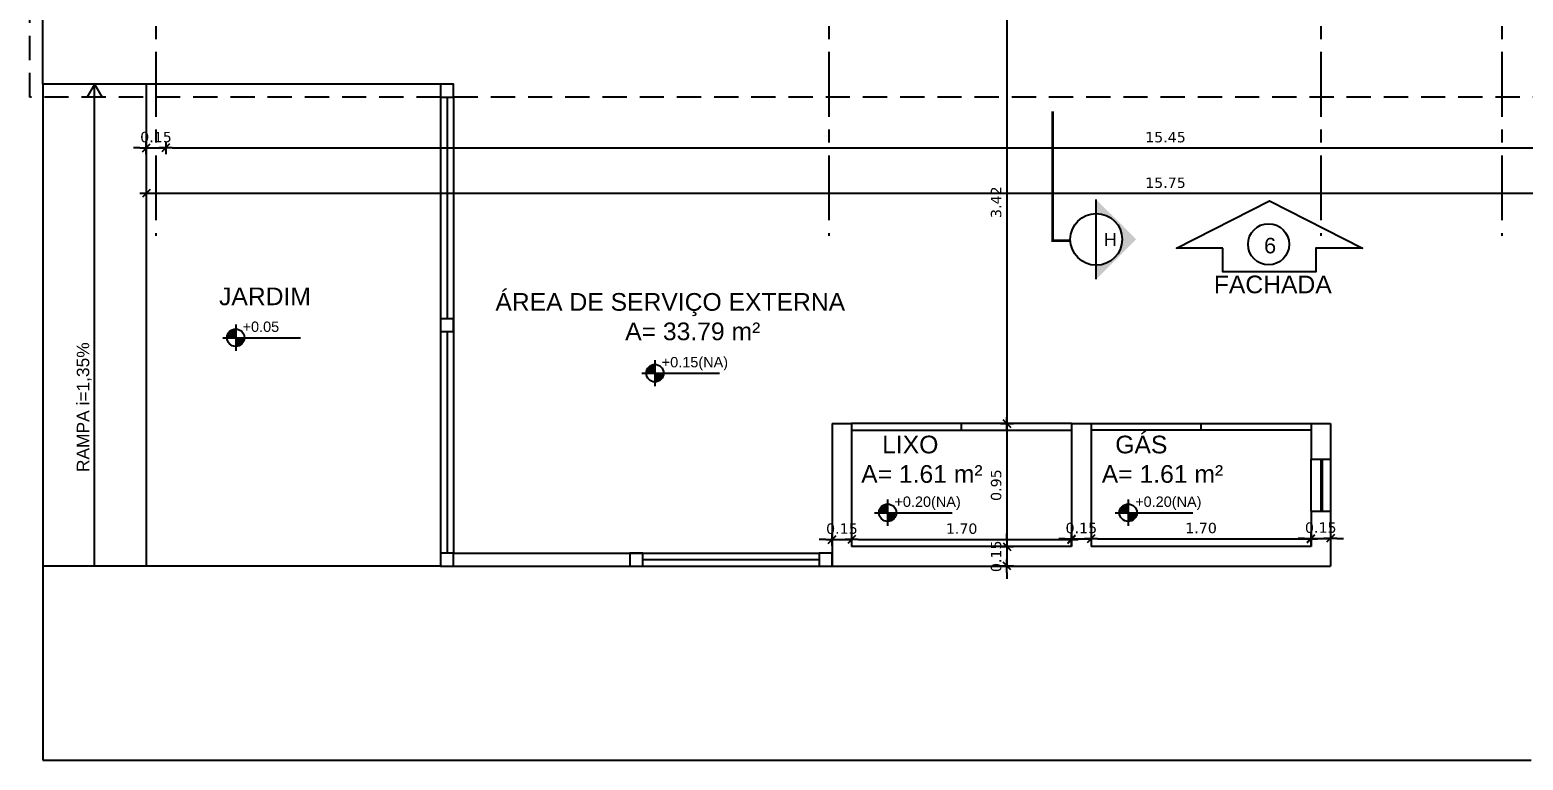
# Model space of a CAD drawing. Extents: x 12 to 194, y 116 to 198.
# Drawn here: x 64.25 to 75.78, y 164.55 to 170.19 of the extents above; entities that cross this region are included whole.
import ezdxf

# ---------------------------------------------------------------- set-up
doc = ezdxf.new("R2010")
doc.units = 0
doc.header["$LTSCALE"] = 0.005
doc.header["$PDMODE"] = 3
for name, pattern in [('C5', [60, 50, -5, 0, -5]), ('DASHDOT', [25.4, 12.7, -6.35, 0, -6.35]), ('TRACEJADO_G', [0.375, 0.25, -0.125])]:
    doc.linetypes.add(name, pattern=pattern)
doc.layers.get('0').update_dxf_attribs({"linetype": 'CONTINUOUS'})
doc.layers.get('DEFPOINTS').update_dxf_attribs({"linetype": 'CONTINUOUS'})
for name, color, linetype in [('A-PAREDE', 5, 'CONTINUOUS'), ('A-PISOS-CTEL', 2, 'TRACEJADO_G'), ('A-PISOS-NIVEL', 1, 'CONTINUOUS'), ('AR-ALV', 5, 'CONTINUOUS'), ('AR-PIS', 1, 'CONTINUOUS'), ('ARQ-CTA-1_050', 1, 'CONTINUOUS'), ('ARQ-EXO-1_100', 251, 'C5'), ('ARQ-PISO-005', 13, 'CONTINUOUS'), ('ARQ-SMB-1_050', 1, 'CONTINUOUS'), ('ARQ-SMB-1_100', 1, 'CONTINUOUS'), ('ARQ-TXT-1_050', 2, 'CONTINUOUS'), ('ARQ-TXT-1_075', 2, 'CONTINUOUS'), ('ARQ-TXT-1_100', 2, 'CONTINUOUS'), ('PORTAL_VTA_PROX', 1, 'CONTINUOUS')]:
    doc.layers.add(name, color=color, linetype=linetype)
doc.styles.add('A20', font='arial.ttf', dxfattribs={"height": 0.2})
doc.styles.add('ESC-50-A20', font='arial.ttf', dxfattribs={"height": 0.1})
doc.styles.add('FNDE Texto Cota 0050', font='verdana.ttf', dxfattribs={"height": 0.08})
doc.dimstyles.new('FNDE 1-0050', dxfattribs={"dimscale": 5, "dimtxt": 0.08, "dimasz": 0.01, "dimexe": 0.15, "dimexo": 0.15, "dimgap": 0.01, "dimtad": 1, "dimzin": 1, "dimdsep": 46, "dimtxsty": 'FNDE Texto Cota 0050', "dimblk": 'tic', "dimcen": 0.015, "dimdle": 0.15, "dimse1": 1, "dimse2": 1, "dimclrd": 251, "dimclre": 251, "dimclrt": 256, "dimaunit": 1, "dimadec": 3, "dimazin": 0, "dimtfac": 1, "dimtix": 1, "dimtmove": 2, "dimatfit": 3, "dimfxl": 0.15, "dimtvp": 1, "dimtolj": 1, "dimtzin": 0, "dimarcsym": 0})

# ---------------------------------------------------------------- blocks, each defined once
blk = doc.blocks.new('tic')
at = {"color": 251}
for p, q in [((-1, 0), (1, 0)), ((0, -1), (0, 1))]:
    blk.add_line(p, q, dxfattribs=at)
blk.add_line((-0.6, -0.6), (0.6, 0.6))
blk = doc.blocks.new('*D33')
at = {"layer": 'ARQ-CTA-1_050', "color": 251, "lineweight": -2, "transparency": 16777216}
blk.add_line((80.845, 168.931), (65.195, 168.931), dxfattribs=at)
at = {"layer": 'DEFPOINTS', "color": 0, "transparency": 16777216}
for p in [(65.145, 170.886), (80.895, 170.886), (65.145, 168.931)]:
    blk.add_point(p, dxfattribs=at)
at = {"layer": 'ARQ-CTA-1_050', "color": 251, "lineweight": -2, "transparency": 16777216, "xscale": 0.05, "yscale": 0.05, "zscale": 0.05}
for p, rotation in [((65.145, 168.931), 180.0000000000142), ((80.895, 168.931), 1.4148682225823e-11)]:
    blk.add_blockref('tic', p, dxfattribs=dict(at, rotation=rotation))
at = {"layer": 'ARQ-CTA-1_050', "transparency": 16777216, "insert": (73.02, 169.013), "char_height": 0.08, "attachment_point": 5, "style": 'FNDE Texto Cota 0050'}
blk.add_mtext('\\A1;15.75', dxfattribs=at)
blk = doc.blocks.new('FNDE-Ind Corte-1_100')
blk.add_hatch(color=251).paths.add_polyline_path([(241.999, -2.386), (242.214, -2.386, -1), (243.014, -2.386), (243.229, -2.386), (242.614, -1.77)])
at = {"color": 251, "linetype": 'Continuous'}
blk.add_line((243.229, -2.386), (241.999, -2.386), dxfattribs=at)
blk.add_circle((242.614, -2.386), 0.4, dxfattribs=at)
blk = doc.blocks.new('*D40')
at = {"layer": 'ARQ-CTA-1_050', "color": 251, "lineweight": -2, "transparency": 16777216}
for p, q in [((65.095, 169.283), (65.045, 169.283)), ((65.145, 169.283), (65.295, 169.283)), ((65.345, 169.283), (65.395, 169.283))]:
    blk.add_line(p, q, dxfattribs=at)
at = {"layer": 'DEFPOINTS', "color": 0, "transparency": 16777216}
for p in [(65.295, 170.629), (65.145, 170.479), (65.295, 169.283)]:
    blk.add_point(p, dxfattribs=at)
at = {"layer": 'ARQ-CTA-1_050', "color": 251, "lineweight": -2, "transparency": 16777216, "xscale": 0.05, "yscale": 0.05, "zscale": 0.05}
blk.add_blockref('tic', (65.145, 169.283), dxfattribs=at)
at = {"layer": 'ARQ-CTA-1_050', "color": 251, "lineweight": -2, "transparency": 16777216, "xscale": 0.05, "yscale": 0.05, "zscale": 0.05, "rotation": 180}
blk.add_blockref('tic', (65.295, 169.283), dxfattribs=at)
at = {"layer": 'ARQ-CTA-1_050', "transparency": 16777216, "insert": (65.22, 169.366), "char_height": 0.08, "attachment_point": 5, "style": 'FNDE Texto Cota 0050'}
blk.add_mtext('\\A1;0.15', dxfattribs=at)
blk = doc.blocks.new('*D41')
at = {"layer": 'ARQ-CTA-1_050', "color": 251, "lineweight": -2, "transparency": 16777216}
blk.add_line((65.345, 169.283), (80.695, 169.283), dxfattribs=at)
at = {"layer": 'DEFPOINTS', "color": 0, "transparency": 16777216}
for p in [(65.295, 170.629), (80.745, 170.629), (80.745, 169.283)]:
    blk.add_point(p, dxfattribs=at)
at = {"layer": 'ARQ-CTA-1_050', "color": 251, "lineweight": -2, "transparency": 16777216, "xscale": 0.05, "yscale": 0.05, "zscale": 0.05, "rotation": 180}
blk.add_blockref('tic', (65.295, 169.283), dxfattribs=at)
at = {"layer": 'ARQ-CTA-1_050', "color": 251, "lineweight": -2, "transparency": 16777216, "xscale": 0.05, "yscale": 0.05, "zscale": 0.05}
blk.add_blockref('tic', (80.745, 169.283), dxfattribs=at)
at = {"layer": 'ARQ-CTA-1_050', "transparency": 16777216, "insert": (73.02, 169.365), "char_height": 0.08, "attachment_point": 5, "style": 'FNDE Texto Cota 0050'}
blk.add_mtext('\\A1;15.45', dxfattribs=at)
blk = doc.blocks.new('*D174')
at = {"layer": 'ARQ-CTA-1_050', "color": 251, "lineweight": -2, "transparency": 16777216}
for p, q in [((74.095, 166.265), (74.045, 166.265)), ((74.145, 166.265), (74.295, 166.265)), ((74.345, 166.265), (74.395, 166.265))]:
    blk.add_line(p, q, dxfattribs=at)
at = {"layer": 'DEFPOINTS', "color": 0, "transparency": 16777216}
for p in [(74.295, 166.265), (74.145, 166.117), (74.295, 166.117)]:
    blk.add_point(p, dxfattribs=at)
at = {"layer": 'ARQ-CTA-1_050', "color": 251, "lineweight": -2, "transparency": 16777216, "xscale": 0.05, "yscale": 0.05, "zscale": 0.05}
blk.add_blockref('tic', (74.145, 166.265), dxfattribs=at)
at = {"layer": 'ARQ-CTA-1_050', "color": 251, "lineweight": -2, "transparency": 16777216, "xscale": 0.05, "yscale": 0.05, "zscale": 0.05, "rotation": 180}
blk.add_blockref('tic', (74.295, 166.265), dxfattribs=at)
at = {"layer": 'ARQ-CTA-1_050', "transparency": 16777216, "insert": (74.22, 166.348), "char_height": 0.08, "attachment_point": 5, "style": 'FNDE Texto Cota 0050'}
blk.add_mtext('\\A1;0.15', dxfattribs=at)
blk = doc.blocks.new('*D175')
at = {"layer": 'ARQ-CTA-1_050', "color": 251, "lineweight": -2, "transparency": 16777216}
blk.add_line((71.795, 170.524), (71.795, 167.202), dxfattribs=at)
at = {"layer": 'DEFPOINTS', "color": 0, "transparency": 16777216}
for p in [(71.795, 170.574), (71.795, 167.152), (71.795, 167.152)]:
    blk.add_point(p, dxfattribs=at)
at = {"layer": 'ARQ-CTA-1_050', "color": 251, "lineweight": -2, "transparency": 16777216, "xscale": 0.05, "yscale": 0.05, "zscale": 0.05}
for p, rotation in [((71.795, 170.574), 90), ((71.795, 167.152), 270)]:
    blk.add_blockref('tic', p, dxfattribs=dict(at, rotation=rotation))
at = {"layer": 'ARQ-CTA-1_050', "transparency": 16777216, "insert": (71.712, 168.863), "char_height": 0.08, "attachment_point": 5, "rotation": 90, "style": 'FNDE Texto Cota 0050'}
blk.add_mtext('\\A1;3.42', dxfattribs=at)
blk = doc.blocks.new('*D176')
at = {"layer": 'ARQ-CTA-1_050', "color": 251, "lineweight": -2, "transparency": 16777216}
blk.add_line((71.795, 167.102), (71.795, 166.252), dxfattribs=at)
at = {"layer": 'DEFPOINTS', "color": 0, "transparency": 16777216}
for p in [(71.795, 167.152), (71.795, 166.202), (71.795, 166.202)]:
    blk.add_point(p, dxfattribs=at)
at = {"layer": 'ARQ-CTA-1_050', "color": 251, "lineweight": -2, "transparency": 16777216, "xscale": 0.05, "yscale": 0.05, "zscale": 0.05}
for p, rotation in [((71.795, 167.152), 90), ((71.795, 166.202), 270)]:
    blk.add_blockref('tic', p, dxfattribs=dict(at, rotation=rotation))
at = {"layer": 'ARQ-CTA-1_050', "transparency": 16777216, "insert": (71.712, 166.677), "char_height": 0.08, "attachment_point": 5, "rotation": 90, "style": 'FNDE Texto Cota 0050'}
blk.add_mtext('\\A1;0.95', dxfattribs=at)
blk = doc.blocks.new('*D177')
at = {"layer": 'ARQ-CTA-1_050', "color": 251, "lineweight": -2, "transparency": 16777216}
for p, q in [((71.795, 166.252), (71.795, 166.302)), ((71.795, 166.202), (71.795, 166.052)), ((71.795, 166.002), (71.795, 165.952))]:
    blk.add_line(p, q, dxfattribs=at)
at = {"layer": 'DEFPOINTS', "color": 0, "transparency": 16777216}
for p in [(71.795, 166.202), (71.795, 166.052), (71.795, 166.052)]:
    blk.add_point(p, dxfattribs=at)
at = {"layer": 'ARQ-CTA-1_050', "color": 251, "lineweight": -2, "transparency": 16777216, "xscale": 0.05, "yscale": 0.05, "zscale": 0.05}
for p, rotation in [((71.795, 166.202), 270), ((71.795, 166.052), 90)]:
    blk.add_blockref('tic', p, dxfattribs=dict(at, rotation=rotation))
at = {"layer": 'ARQ-CTA-1_050', "transparency": 16777216, "insert": (71.712, 166.127), "char_height": 0.08, "attachment_point": 5, "rotation": 90, "style": 'FNDE Texto Cota 0050'}
blk.add_mtext('\\A1;0.15', dxfattribs=at)
blk = doc.blocks.new('*D178')
at = {"layer": 'ARQ-CTA-1_050', "color": 251, "lineweight": -2, "transparency": 16777216}
for p, q in [((70.395, 166.257), (70.345, 166.257)), ((70.445, 166.257), (70.595, 166.257)), ((70.645, 166.257), (70.695, 166.257))]:
    blk.add_line(p, q, dxfattribs=at)
at = {"layer": 'DEFPOINTS', "color": 0, "transparency": 16777216}
for p in [(70.445, 167.067), (70.595, 167.067), (70.595, 166.257)]:
    blk.add_point(p, dxfattribs=at)
at = {"layer": 'ARQ-CTA-1_050', "color": 251, "lineweight": -2, "transparency": 16777216, "xscale": 0.05, "yscale": 0.05, "zscale": 0.05}
blk.add_blockref('tic', (70.445, 166.257), dxfattribs=at)
at = {"layer": 'ARQ-CTA-1_050', "color": 251, "lineweight": -2, "transparency": 16777216, "xscale": 0.05, "yscale": 0.05, "zscale": 0.05, "rotation": 180}
blk.add_blockref('tic', (70.595, 166.257), dxfattribs=at)
at = {"layer": 'ARQ-CTA-1_050', "transparency": 16777216, "insert": (70.52, 166.34), "char_height": 0.08, "attachment_point": 5, "style": 'FNDE Texto Cota 0050'}
blk.add_mtext('\\A1;0.15', dxfattribs=at)
blk = doc.blocks.new('*D179')
at = {"layer": 'ARQ-CTA-1_050', "color": 251, "lineweight": -2, "transparency": 16777216}
blk.add_line((70.645, 166.257), (72.245, 166.257), dxfattribs=at)
at = {"layer": 'DEFPOINTS', "color": 0, "transparency": 16777216}
for p in [(72.295, 166.257), (70.595, 166.117), (72.295, 166.117)]:
    blk.add_point(p, dxfattribs=at)
at = {"layer": 'ARQ-CTA-1_050', "color": 251, "lineweight": -2, "transparency": 16777216, "xscale": 0.05, "yscale": 0.05, "zscale": 0.05, "rotation": 180}
blk.add_blockref('tic', (70.595, 166.257), dxfattribs=at)
at = {"layer": 'ARQ-CTA-1_050', "color": 251, "lineweight": -2, "transparency": 16777216, "xscale": 0.05, "yscale": 0.05, "zscale": 0.05}
blk.add_blockref('tic', (72.295, 166.257), dxfattribs=at)
at = {"layer": 'ARQ-CTA-1_050', "transparency": 16777216, "insert": (71.445, 166.34), "char_height": 0.08, "attachment_point": 5, "style": 'FNDE Texto Cota 0050'}
blk.add_mtext('\\A1;1.70', dxfattribs=at)
blk = doc.blocks.new('*D180')
at = {"layer": 'ARQ-CTA-1_050', "color": 251, "lineweight": -2, "transparency": 16777216}
for p, q in [((72.245, 166.262), (72.195, 166.262)), ((72.295, 166.262), (72.445, 166.262)), ((72.495, 166.262), (72.545, 166.262))]:
    blk.add_line(p, q, dxfattribs=at)
at = {"layer": 'DEFPOINTS', "color": 0, "transparency": 16777216}
for p in [(72.445, 166.262), (72.295, 166.117), (72.445, 166.117)]:
    blk.add_point(p, dxfattribs=at)
at = {"layer": 'ARQ-CTA-1_050', "color": 251, "lineweight": -2, "transparency": 16777216, "xscale": 0.05, "yscale": 0.05, "zscale": 0.05}
blk.add_blockref('tic', (72.295, 166.262), dxfattribs=at)
at = {"layer": 'ARQ-CTA-1_050', "color": 251, "lineweight": -2, "transparency": 16777216, "xscale": 0.05, "yscale": 0.05, "zscale": 0.05, "rotation": 180}
blk.add_blockref('tic', (72.445, 166.262), dxfattribs=at)
at = {"layer": 'ARQ-CTA-1_050', "transparency": 16777216, "insert": (72.37, 166.345), "char_height": 0.08, "attachment_point": 5, "style": 'FNDE Texto Cota 0050'}
blk.add_mtext('\\A1;0.15', dxfattribs=at)
blk = doc.blocks.new('*D181')
at = {"layer": 'ARQ-CTA-1_050', "color": 251, "lineweight": -2, "transparency": 16777216}
blk.add_line((72.495, 166.262), (74.095, 166.262), dxfattribs=at)
at = {"layer": 'DEFPOINTS', "color": 0, "transparency": 16777216}
for p in [(74.145, 166.262), (72.445, 166.117), (74.145, 166.117)]:
    blk.add_point(p, dxfattribs=at)
at = {"layer": 'ARQ-CTA-1_050', "color": 251, "lineweight": -2, "transparency": 16777216, "xscale": 0.05, "yscale": 0.05, "zscale": 0.05, "rotation": 180}
blk.add_blockref('tic', (72.445, 166.262), dxfattribs=at)
at = {"layer": 'ARQ-CTA-1_050', "color": 251, "lineweight": -2, "transparency": 16777216, "xscale": 0.05, "yscale": 0.05, "zscale": 0.05}
blk.add_blockref('tic', (74.145, 166.262), dxfattribs=at)
at = {"layer": 'ARQ-CTA-1_050', "transparency": 16777216, "insert": (73.295, 166.345), "char_height": 0.08, "attachment_point": 5, "style": 'FNDE Texto Cota 0050'}
blk.add_mtext('\\A1;1.70', dxfattribs=at)
blk = doc.blocks.new('FNDE-Nível Planta-1_050')
at = {"linetype": 'Continuous', "ltscale": 0.5}
h = blk.add_hatch(color=251, dxfattribs=at)
h.paths.add_polyline_path([(135.698, 5.827), (135.698, 5.894, 0.414214), (135.631, 5.827)])
h.paths.add_polyline_path([(135.698, 5.827), (135.698, 5.76, 0.414214), (135.766, 5.827)])
at = {"color": 251}
for p, q in [((135.698, 5.928), (135.698, 5.726)), ((135.598, 5.827), (135.766, 5.827)), ((135.766, 5.827), (136.198, 5.827))]:
    blk.add_line(p, q, dxfattribs=at)
blk.add_circle((135.698, 5.827), 0.0672, dxfattribs=at)

msp = doc.modelspace()

# ---------------------------------------------------------------- linework, layer by layer
at = {"color": 2}
for p, q in [((72.295, 167.152), (70.595, 167.152)), ((70.595, 167.102), (72.295, 167.102)), ((71.445, 167.102), (71.445, 167.152)), ((72.445, 167.152), (74.145, 167.152)), ((74.145, 167.102), (72.445, 167.102)), ((73.295, 167.102), (73.295, 167.152)), ((74.145, 166.477), (74.145, 166.877)), ((74.22, 166.877), (74.22, 166.477)), ((74.23, 166.877), (74.23, 166.477)), ((74.295, 166.877), (74.295, 166.477))]:
    msp.add_line(p, q, dxfattribs=at)
at = {"color": 3}
for points in [[(67.419, 169.674), (67.519, 169.674), (67.519, 169.774), (67.419, 169.774)], [(67.419, 167.863), (67.519, 167.863), (67.519, 167.963), (67.419, 167.963)], [(67.419, 166.052), (67.519, 166.052), (67.519, 166.152), (67.419, 166.152)], [(68.882, 166.052), (68.982, 166.052), (68.982, 166.152), (68.882, 166.152)], [(70.345, 166.052), (70.445, 166.052), (70.445, 166.152), (70.345, 166.152)]]:
    msp.add_lwpolyline(points, close=True, dxfattribs=at)
at = {"layer": 'A-PAREDE'}
for p, q in [((74.145, 166.202), (72.445, 166.202)), ((70.445, 166.052), (74.295, 166.052))]:
    msp.add_line(p, q, dxfattribs=at)
at = {"layer": 'A-PISOS-CTEL', "color": 2, "linetype": 'TRACEJADO_G', "ltscale": 150}
msp.add_lwpolyline([(64.245, 177.755), (81.795, 177.755), (81.795, 169.674), (64.245, 169.674)], close=True, dxfattribs=at)
at = {"layer": 'A-PISOS-NIVEL', "color": 1}
for p, q in [((64.345, 169.774), (64.345, 176.874)), ((64.345, 169.774), (64.345, 164.552)), ((65.145, 169.774), (64.345, 169.774)), ((67.419, 169.774), (65.145, 169.774)), ((65.145, 169.774), (65.145, 166.052)), ((67.419, 166.052), (64.345, 166.052)), ((64.345, 164.552), (75.845, 164.552))]:
    msp.add_line(p, q, dxfattribs=at)
at = {"layer": 'AR-ALV'}
for p, q in [((70.445, 167.152), (70.445, 166.052)), ((70.445, 167.152), (70.595, 167.152)), ((70.595, 167.152), (70.595, 166.202)), ((72.295, 167.152), (72.445, 167.152)), ((72.295, 167.152), (72.295, 166.202)), ((72.445, 167.152), (72.445, 166.202)), ((74.145, 167.152), (74.295, 167.152)), ((74.145, 167.152), (74.145, 166.877)), ((74.295, 167.152), (74.295, 166.877)), ((74.145, 166.877), (74.295, 166.877)), ((74.145, 166.477), (74.145, 166.202)), ((74.145, 166.477), (74.295, 166.477)), ((74.295, 166.477), (74.295, 166.052)), ((72.295, 166.202), (70.595, 166.202))]:
    msp.add_line(p, q, dxfattribs=at)
at = {"layer": 'AR-PIS', "color": 251, "ltscale": 10}
for p, q in [((67.469, 169.674), (67.469, 167.963)), ((67.469, 167.863), (67.469, 166.152)), ((68.982, 166.102), (70.345, 166.102))]:
    msp.add_line(p, q, dxfattribs=at)
at = {"layer": 'ARQ-EXO-1_100', "ltscale": 2}
for p, q in [((65.22, 178.824), (65.22, 168.604)), ((70.42, 178.824), (70.42, 168.604)), ((74.22, 178.824), (74.22, 168.604)), ((75.62, 178.824), (75.62, 168.604))]:
    msp.add_line(p, q, dxfattribs=at)
at = {"layer": 'ARQ-PISO-005'}
for points in [[(64.745, 166.052), (64.745, 169.774), (64.686, 169.671)], [(64.745, 166.052), (64.745, 169.774), (64.804, 169.671)]]:
    msp.add_lwpolyline(points, dxfattribs=at)
at = {"layer": 'ARQ-SMB-1_100', "color": 251, "linetype": 'DASHDOT', "ltscale": 0.1}
msp.add_lwpolyline([(72.285, 168.566, 0.02, 0.02, 0), (72.149, 168.566, 0.02, 0.02, 0), (72.149, 169.566, 0, 0, 0)], format="xyseb", dxfattribs=at)
at = {"layer": 'ARQ-SMB-1_100'}
msp.add_lwpolyline([(73.464, 168.507), (73.105, 168.507), (73.824, 168.873), (74.542, 168.507), (74.183, 168.507), (74.183, 168.324), (73.464, 168.324), (73.464, 168.507)], dxfattribs=at)
at = {"layer": 'ARQ-SMB-1_100', "color": 2}
msp.add_circle((73.817, 168.538), 0.159, dxfattribs=at)
at = {"layer": 'PORTAL_VTA_PROX'}
for p, q in [((67.419, 169.674), (67.419, 166.052)), ((67.519, 169.674), (67.519, 166.152)), ((67.519, 166.152), (70.345, 166.152)), ((67.519, 166.052), (70.345, 166.052))]:
    msp.add_line(p, q, dxfattribs=at)

# ---------------------------------------------------------------- block references
at = {"layer": 'ARQ-SMB-1_050'}
for p in [(-69.862, 161.989), (-66.623, 161.715), (-64.825, 160.637), (-62.966, 160.637)]:
    msp.add_blockref('FNDE-Nível Planta-1_050', p, dxfattribs=at)
at = {"layer": 'ARQ-SMB-1_100', "xscale": 0.4999999999999997, "yscale": 0.4999999999999997, "zscale": 0.4999999999999997, "rotation": 270.0000000000189}
msp.add_blockref('FNDE-Ind Corte-1_100', (73.678, 289.883), dxfattribs=at)

# ---------------------------------------------------------------- texts
at = {"layer": 'ARQ-SMB-1_050', "style": 'ESC-50-A20'}
for tag, p in [('+0.05', (65.889, 167.861)), ('+0.15(NA)', (69.128, 167.587)), ('+0.20(NA)', (70.926, 166.509)), ('+0.20(NA)', (72.786, 166.509))]:
    msp.add_attdef(tag, p, 'NA', height=0.08, dxfattribs=at)
at = {"layer": 'ARQ-TXT-1_050', "insert": (73.782, 168.588), "char_height": 0.12, "width": 0.08625, "attachment_point": 1, "style": 'A20'}
msp.add_mtext('6', dxfattribs=at)
at = {"layer": 'ARQ-TXT-1_050', "char_height": 0.13653, "attachment_point": 1, "style": 'ESC-50-A20'}
for s, width, insert in [('\\pi0.74674;FACHADA     ', 2.38952, (72.647, 168.296)), ('\\pi1.1022;JARDIM', 2.54479, (64.605, 168.204)), ('\\pi0.83052;ÁREA DE SERVIÇO EXTERNA       \\P\\pi1.8333;A= 33.79 m²', 3.6056, (67.012, 168.161)), ('\\pi1.4603;GÁS       \\P\\pi1.356;A= 1.61 m²', 2.54479, (71.172, 167.059)), ('\\pi1.3591;   LIXO       \\P\\pi1.356;A= 1.61 m²', 2.54479, (69.313, 167.059))]:
    msp.add_mtext_dynamic_manual_height_columns(s, width=width, gutter_width=1, heights=[0], dxfattribs=dict(at, insert=insert))
at = {"layer": 'ARQ-TXT-1_075', "style": 'ESC-50-A20'}
msp.add_text('RAMPA i=1,35%%%', height=0.096, rotation=90, dxfattribs=at).set_placement((64.704, 166.778))
at = {"layer": 'ARQ-TXT-1_100', "insert": (72.543, 168.624), "char_height": 0.1, "width": 4.26409, "attachment_point": 1, "style": 'ESC-50-A20'}
msp.add_mtext('H', dxfattribs=at)

# ---------------------------------------------------------------- dimensions: what is measured, and where the dimension line sits
at = {"layer": 'ARQ-CTA-1_050'}
for p1, p2, distance, picture, middle in [((80.895, 170.886), (65.145, 170.886), 1.955, '*D33', (73.02, 169.013)), ((71.795, 170.574), (71.795, 167.152), 0, '*D175', (71.712, 168.863)), ((71.795, 167.152), (71.795, 166.202), 0, '*D176', (71.712, 166.677)), ((70.445, 167.067), (70.595, 167.067), -0.811, '*D178', (70.52, 166.34)), ((70.595, 166.117), (72.295, 166.117), 0.139, '*D179', (71.445, 166.34)), ((72.295, 166.117), (72.445, 166.117), 0.145, '*D180', (72.37, 166.345)), ((72.445, 166.117), (74.145, 166.117), 0.145, '*D181', (73.295, 166.345)), ((74.145, 166.117), (74.295, 166.117), 0.147, '*D174', (74.22, 166.348)), ((71.795, 166.202), (71.795, 166.052), 0, '*D177', (71.712, 166.127))]:
    dim = msp.add_aligned_dim(p1=p1, p2=p2, distance=distance, dimstyle='FNDE 1-0050', override={"dimtad": 0}, dxfattribs=at)
    dim.commit()
    dim.dimension.update_dxf_attribs({"geometry": picture, "text_midpoint": middle})
for base, p1, p2, picture, middle in [((65.295, 169.283), (65.145, 170.479), (65.295, 170.629), '*D40', (65.22, 169.366)), ((80.745, 169.283), (65.295, 170.629), (80.745, 170.629), '*D41', (73.02, 169.365))]:
    dim = msp.add_linear_dim(base=base, p1=p1, p2=p2, dimstyle='FNDE 1-0050', override={"dimtad": 0}, dxfattribs=at)
    dim.commit()
    dim.dimension.update_dxf_attribs({"geometry": picture, "text_midpoint": middle})

doc.saveas('drawing.dxf')
